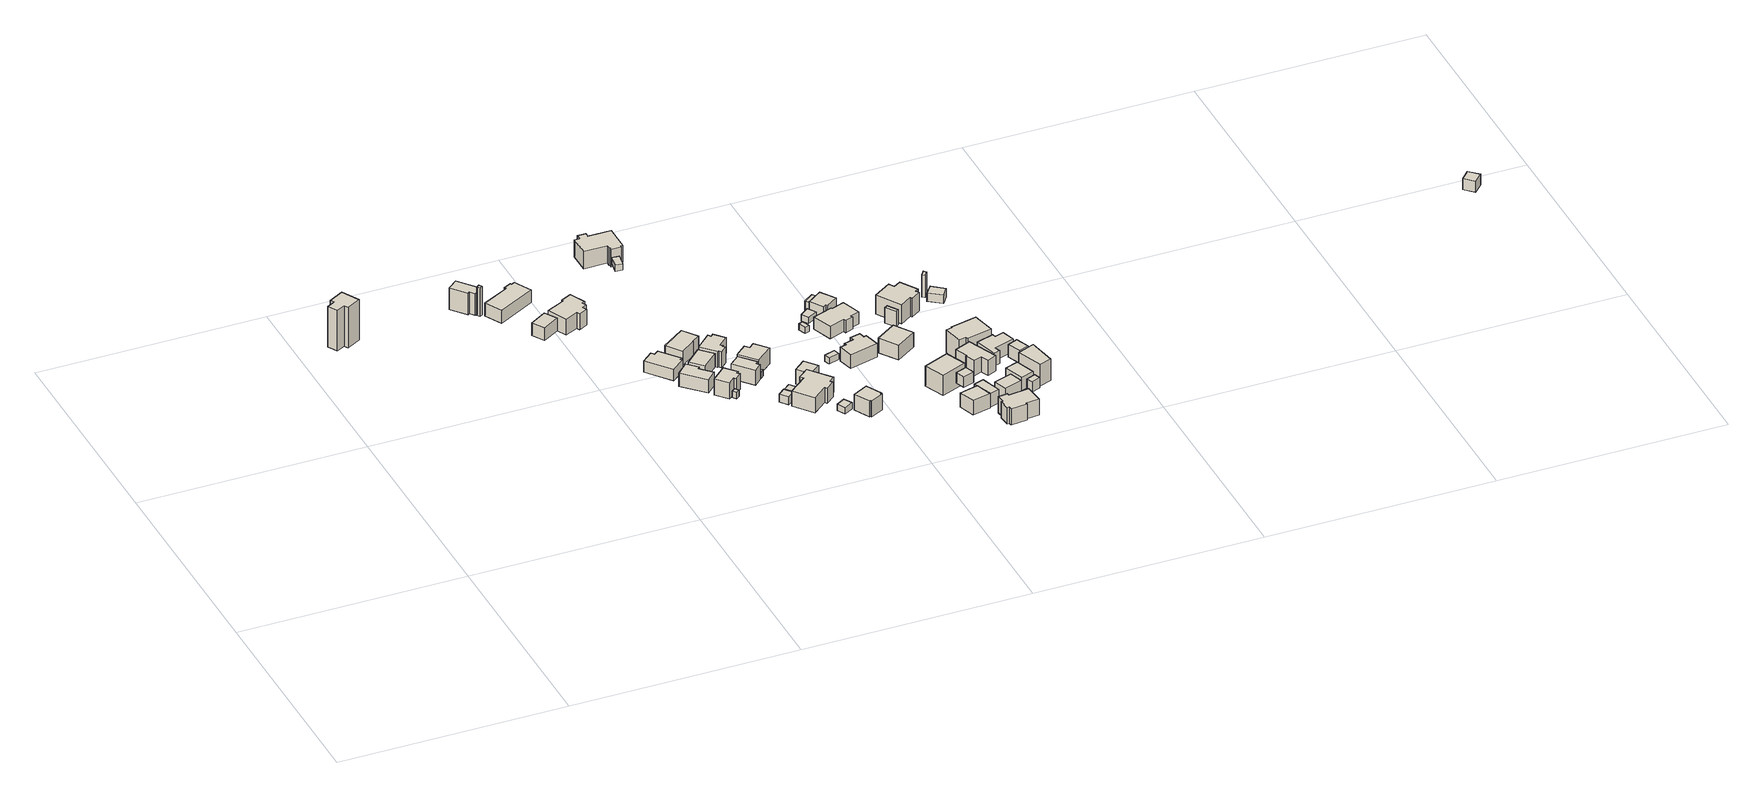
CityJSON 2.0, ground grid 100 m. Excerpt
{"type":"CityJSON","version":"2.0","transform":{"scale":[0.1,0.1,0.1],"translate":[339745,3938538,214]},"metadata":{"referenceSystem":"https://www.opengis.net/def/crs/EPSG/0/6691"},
"CityObjects":{
"building1":{"type":"Building","attributes":{"usage":"422","measuredHeight":19.2,"storeysAboveGround":1,"BuildingIDAttribute.prefecture":"14","BuildingIDAttribute.city":"14151","BuildingDetailAttribute.totalFloorArea":66.76,"BuildingDetailAttribute.buildingFootprintArea":66.76,"BuildingDetailAttribute.buildingStructureType":"610","BuildingDetailAttribute.buildingStructureOrgType":"2","BuildingDetailAttribute.orgUsage":"138","BuildingDetailAttribute.surveyYear":2015},"geometry":[{"type":"Solid","lod":"1","boundaries":[[[[0,1,2,3,4,5,6,7]],[[6,8,9,7]],[[5,10,8,6]],[[4,11,10,5]],[[3,12,11,4]],[[2,13,12,3]],[[1,14,13,2]],[[0,15,14,1]],[[7,9,15,0]],[[8,10,11,12,13,14,15,9]]]]}]},
"building2":{"type":"Building","attributes":{"usage":"422","measuredHeight":21.7,"storeysAboveGround":1,"BuildingIDAttribute.prefecture":"14","BuildingIDAttribute.city":"14151","BuildingDetailAttribute.totalFloorArea":48.64,"BuildingDetailAttribute.buildingFootprintArea":48.64,"BuildingDetailAttribute.buildingStructureType":"601","BuildingDetailAttribute.buildingStructureOrgType":"1","BuildingDetailAttribute.orgUsage":"137","BuildingDetailAttribute.surveyYear":2015,"BuildingLandSlideRiskAttribute.description":"1","BuildingLandSlideRiskAttribute.areaType":"1"},"geometry":[{"type":"Solid","lod":"1","boundaries":[[[[16,17,18,19,20,21]],[[20,22,23,21]],[[19,24,22,20]],[[18,25,24,19]],[[17,26,25,18]],[[16,27,26,17]],[[21,23,27,16]],[[22,24,25,26,27,23]]]]}]},
"building3":{"type":"Building","attributes":{"measuredHeight":19.5,"BuildingIDAttribute.prefecture":"14","BuildingIDAttribute.city":"14151","BuildingDetailAttribute.surveyYear":2015,"BuildingLandSlideRiskAttribute.description":"1","BuildingLandSlideRiskAttribute.areaType":"1"},"geometry":[{"type":"Solid","lod":"1","boundaries":[[[[28,29,30,31]],[[30,32,33,31]],[[29,34,32,30]],[[28,35,34,29]],[[31,33,35,28]],[[32,34,35,33]]]]}]},
"building4":{"type":"Building","attributes":{"usage":"411","measuredHeight":13.6,"storeysAboveGround":1,"BuildingIDAttribute.prefecture":"14","BuildingIDAttribute.city":"14151","BuildingDetailAttribute.totalFloorArea":42.79,"BuildingDetailAttribute.buildingFootprintArea":42.79,"BuildingDetailAttribute.buildingStructureType":"601","BuildingDetailAttribute.buildingStructureOrgType":"1","BuildingDetailAttribute.orgUsage":"10","BuildingDetailAttribute.surveyYear":2015,"BuildingLandSlideRiskAttribute.description":"1","BuildingLandSlideRiskAttribute.areaType":"1"},"geometry":[{"type":"Solid","lod":"1","boundaries":[[[[36,37,38,39]],[[38,40,41,39]],[[37,42,40,38]],[[36,43,42,37]],[[39,41,43,36]],[[40,42,43,41]]]]}]},
"building5":{"type":"Building","attributes":{"usage":"422","measuredHeight":13.3,"storeysAboveGround":1,"BuildingIDAttribute.prefecture":"14","BuildingIDAttribute.city":"14151","BuildingDetailAttribute.totalFloorArea":129.96,"BuildingDetailAttribute.buildingFootprintArea":129.96,"BuildingDetailAttribute.buildingStructureType":"601","BuildingDetailAttribute.buildingStructureOrgType":"1","BuildingDetailAttribute.orgUsage":"137","BuildingDetailAttribute.surveyYear":2015,"BuildingLandSlideRiskAttribute.description":"1","BuildingLandSlideRiskAttribute.areaType":"1"},"geometry":[{"type":"Solid","lod":"1","boundaries":[[[[44,45,46,47,48,49,50,51]],[[50,52,53,51]],[[49,54,52,50]],[[48,55,54,49]],[[47,56,55,48]],[[46,57,56,47]],[[45,58,57,46]],[[44,59,58,45]],[[51,53,59,44]],[[52,54,55,56,57,58,59,53]]]]}]},
"building6":{"type":"Building","attributes":{"usage":"411","measuredHeight":10.5,"storeysAboveGround":2,"BuildingIDAttribute.prefecture":"14","BuildingIDAttribute.city":"14151","BuildingDetailAttribute.totalFloorArea":200.9,"BuildingDetailAttribute.buildingFootprintArea":100.45,"BuildingDetailAttribute.buildingStructureType":"601","BuildingDetailAttribute.buildingStructureOrgType":"1","BuildingDetailAttribute.orgUsage":"10","BuildingDetailAttribute.surveyYear":2015,"BuildingLandSlideRiskAttribute.description":"1","BuildingLandSlideRiskAttribute.areaType":"1"},"geometry":[{"type":"Solid","lod":"1","boundaries":[[[[60,61,62,63,64,65,66,67,68,69,70,71]],[[70,72,73,71]],[[69,74,72,70]],[[68,75,74,69]],[[67,76,75,68]],[[66,77,76,67]],[[65,78,77,66]],[[64,79,78,65]],[[63,80,79,64]],[[62,81,80,63]],[[61,82,81,62]],[[60,83,82,61]],[[71,73,83,60]],[[72,74,75,76,77,78,79,80,81,82,83,73]]]]}]},
"building7":{"type":"Building","attributes":{"usage":"411","measuredHeight":6.8,"storeysAboveGround":2,"BuildingIDAttribute.prefecture":"14","BuildingIDAttribute.city":"14151","BuildingDetailAttribute.totalFloorArea":135.2,"BuildingDetailAttribute.buildingFootprintArea":67.6,"BuildingDetailAttribute.buildingStructureType":"601","BuildingDetailAttribute.buildingStructureOrgType":"1","BuildingDetailAttribute.orgUsage":"10","BuildingDetailAttribute.surveyYear":2015,"BuildingLandSlideRiskAttribute.description":"1","BuildingLandSlideRiskAttribute.areaType":"1"},"geometry":[{"type":"Solid","lod":"1","boundaries":[[[[84,85,86,87,88,89,90,91]],[[90,92,93,91]],[[89,94,92,90]],[[88,95,94,89]],[[87,96,95,88]],[[86,97,96,87]],[[85,98,97,86]],[[84,99,98,85]],[[91,93,99,84]],[[92,94,95,96,97,98,99,93]]]]}]},
"building8":{"type":"Building","attributes":{"usage":"411","measuredHeight":7.7,"storeysAboveGround":2,"BuildingIDAttribute.prefecture":"14","BuildingIDAttribute.city":"14151","BuildingDetailAttribute.totalFloorArea":114.25,"BuildingDetailAttribute.buildingFootprintArea":57.12,"BuildingDetailAttribute.buildingStructureType":"601","BuildingDetailAttribute.buildingStructureOrgType":"1","BuildingDetailAttribute.orgUsage":"10","BuildingDetailAttribute.surveyYear":2015,"BuildingLandSlideRiskAttribute.description":"1","BuildingLandSlideRiskAttribute.areaType":"1"},"geometry":[{"type":"Solid","lod":"1","boundaries":[[[[100,101,102,103,104,105]],[[104,106,107,105]],[[103,108,106,104]],[[102,109,108,103]],[[101,110,109,102]],[[100,111,110,101]],[[105,107,111,100]],[[106,108,109,110,111,107]]]]}]},
"building9":{"type":"Building","attributes":{"measuredHeight":5.5,"BuildingIDAttribute.prefecture":"14","BuildingIDAttribute.city":"14151","BuildingDetailAttribute.surveyYear":2015,"BuildingLandSlideRiskAttribute.description":"1","BuildingLandSlideRiskAttribute.areaType":"1"},"geometry":[{"type":"Solid","lod":"1","boundaries":[[[[112,113,114,115]],[[114,116,117,115]],[[113,118,116,114]],[[112,119,118,113]],[[115,117,119,112]],[[116,118,119,117]]]]}]},
"building10":{"type":"Building","attributes":{"usage":"411","measuredHeight":11.1,"storeysAboveGround":2,"BuildingIDAttribute.prefecture":"14","BuildingIDAttribute.city":"14151","BuildingDetailAttribute.totalFloorArea":90.85,"BuildingDetailAttribute.buildingFootprintArea":45.43,"BuildingDetailAttribute.buildingStructureType":"601","BuildingDetailAttribute.buildingStructureOrgType":"1","BuildingDetailAttribute.orgUsage":"10","BuildingDetailAttribute.surveyYear":2015,"BuildingLandSlideRiskAttribute.description":"1","BuildingLandSlideRiskAttribute.areaType":"1"},"geometry":[{"type":"Solid","lod":"1","boundaries":[[[[120,121,122,123,124,125,126,127]],[[126,128,129,127]],[[125,130,128,126]],[[124,131,130,125]],[[123,132,131,124]],[[122,133,132,123]],[[121,134,133,122]],[[120,135,134,121]],[[127,129,135,120]],[[128,130,131,132,133,134,135,129]]]]}]},
"building11":{"type":"Building","attributes":{"usage":"411","measuredHeight":7.3,"storeysAboveGround":1,"BuildingIDAttribute.prefecture":"14","BuildingIDAttribute.city":"14151","BuildingDetailAttribute.totalFloorArea":57.73,"BuildingDetailAttribute.buildingFootprintArea":57.73,"BuildingDetailAttribute.buildingStructureType":"610","BuildingDetailAttribute.buildingStructureOrgType":"2","BuildingDetailAttribute.orgUsage":"10","BuildingDetailAttribute.surveyYear":2015,"BuildingLandSlideRiskAttribute.description":"1","BuildingLandSlideRiskAttribute.areaType":"1"},"geometry":[{"type":"Solid","lod":"1","boundaries":[[[[136,137,138,139]],[[138,140,141,139]],[[137,142,140,138]],[[136,143,142,137]],[[139,141,143,136]],[[140,142,143,141]]]]}]},
"building12":{"type":"Building","attributes":{"usage":"411","measuredHeight":7.9,"storeysAboveGround":2,"BuildingIDAttribute.prefecture":"14","BuildingIDAttribute.city":"14151","BuildingDetailAttribute.totalFloorArea":142.33,"BuildingDetailAttribute.buildingFootprintArea":71.17,"BuildingDetailAttribute.buildingStructureType":"601","BuildingDetailAttribute.buildingStructureOrgType":"1","BuildingDetailAttribute.orgUsage":"10","BuildingDetailAttribute.surveyYear":2015,"BuildingLandSlideRiskAttribute.description":"1","BuildingLandSlideRiskAttribute.areaType":"1"},"geometry":[{"type":"Solid","lod":"1","boundaries":[[[[144,145,146,147,148,149]],[[148,150,151,149]],[[147,152,150,148]],[[146,153,152,147]],[[145,154,153,146]],[[144,155,154,145]],[[149,151,155,144]],[[150,152,153,154,155,151]]]]}]},
"building13":{"type":"Building","attributes":{"usage":"411","measuredHeight":8,"storeysAboveGround":2,"BuildingIDAttribute.prefecture":"14","BuildingIDAttribute.city":"14151","BuildingDetailAttribute.totalFloorArea":85.24,"BuildingDetailAttribute.buildingFootprintArea":42.62,"BuildingDetailAttribute.buildingStructureType":"601","BuildingDetailAttribute.buildingStructureOrgType":"1","BuildingDetailAttribute.orgUsage":"10","BuildingDetailAttribute.surveyYear":2015,"BuildingLandSlideRiskAttribute.description":"1","BuildingLandSlideRiskAttribute.areaType":"1"},"geometry":[{"type":"Solid","lod":"1","boundaries":[[[[156,157,158,159,160,161]],[[160,162,163,161]],[[159,164,162,160]],[[158,165,164,159]],[[157,166,165,158]],[[156,167,166,157]],[[161,163,167,156]],[[162,164,165,166,167,163]]]]}]},
"building14":{"type":"Building","attributes":{"usage":"411","measuredHeight":8.7,"storeysAboveGround":2,"BuildingIDAttribute.prefecture":"14","BuildingIDAttribute.city":"14151","BuildingDetailAttribute.totalFloorArea":119.28,"BuildingDetailAttribute.buildingFootprintArea":59.64,"BuildingDetailAttribute.buildingStructureType":"601","BuildingDetailAttribute.buildingStructureOrgType":"1","BuildingDetailAttribute.orgUsage":"10","BuildingDetailAttribute.surveyYear":2015,"BuildingLandSlideRiskAttribute.description":"1","BuildingLandSlideRiskAttribute.areaType":"1"},"geometry":[{"type":"Solid","lod":"1","boundaries":[[[[168,169,170,171,172,173,174,175,176,177,178,179]],[[178,180,181,179]],[[177,182,180,178]],[[176,183,182,177]],[[175,184,183,176]],[[174,185,184,175]],[[173,186,185,174]],[[172,187,186,173]],[[171,188,187,172]],[[170,189,188,171]],[[169,190,189,170]],[[168,191,190,169]],[[179,181,191,168]],[[180,182,183,184,185,186,187,188,189,190,191,181]]]]}]},
"building15":{"type":"Building","attributes":{"measuredHeight":4.7,"BuildingIDAttribute.prefecture":"14","BuildingIDAttribute.city":"14151","BuildingDetailAttribute.surveyYear":2015,"BuildingLandSlideRiskAttribute.description":"1","BuildingLandSlideRiskAttribute.areaType":"1"},"geometry":[{"type":"Solid","lod":"1","boundaries":[[[[192,193,194,195]],[[194,196,197,195]],[[193,198,196,194]],[[192,199,198,193]],[[195,197,199,192]],[[196,198,199,197]]]]}]},
"building16":{"type":"Building","attributes":{"BuildingIDAttribute.prefecture":"14","BuildingIDAttribute.city":"14151","BuildingDetailAttribute.surveyYear":2015,"BuildingLandSlideRiskAttribute.description":"1","BuildingLandSlideRiskAttribute.areaType":"1"},"geometry":[{"type":"Solid","lod":"1","boundaries":[[[[200,201,202,203]],[[202,204,205,203]],[[201,206,204,202]],[[200,207,206,201]],[[203,205,207,200]],[[204,206,207,205]]]]}]},
"building17":{"type":"Building","attributes":{"BuildingIDAttribute.prefecture":"14","BuildingIDAttribute.city":"14151","BuildingDetailAttribute.surveyYear":2015,"BuildingLandSlideRiskAttribute.description":"1","BuildingLandSlideRiskAttribute.areaType":"1"},"geometry":[{"type":"Solid","lod":"1","boundaries":[[[[208,209,210,211]],[[210,212,213,211]],[[209,214,212,210]],[[208,215,214,209]],[[211,213,215,208]],[[212,214,215,213]]]]}]},
"building18":{"type":"Building","attributes":{"usage":"411","measuredHeight":8.5,"storeysAboveGround":2,"BuildingIDAttribute.prefecture":"14","BuildingIDAttribute.city":"14151","BuildingDetailAttribute.totalFloorArea":118.71,"BuildingDetailAttribute.buildingFootprintArea":59.36,"BuildingDetailAttribute.buildingStructureType":"601","BuildingDetailAttribute.buildingStructureOrgType":"1","BuildingDetailAttribute.orgUsage":"10","BuildingDetailAttribute.surveyYear":2015,"BuildingLandSlideRiskAttribute.description":"1","BuildingLandSlideRiskAttribute.areaType":"1"},"geometry":[{"type":"Solid","lod":"1","boundaries":[[[[216,217,218,219,220,221]],[[220,222,223,221]],[[219,224,222,220]],[[218,225,224,219]],[[217,226,225,218]],[[216,227,226,217]],[[221,223,227,216]],[[222,224,225,226,227,223]]]]}]},
"building19":{"type":"Building","attributes":{"usage":"411","measuredHeight":9.7,"storeysAboveGround":2,"BuildingIDAttribute.prefecture":"14","BuildingIDAttribute.city":"14151","BuildingDetailAttribute.totalFloorArea":261.06,"BuildingDetailAttribute.buildingFootprintArea":130.53,"BuildingDetailAttribute.buildingStructureType":"601","BuildingDetailAttribute.buildingStructureOrgType":"1","BuildingDetailAttribute.orgUsage":"10","BuildingDetailAttribute.surveyYear":2015,"BuildingLandSlideRiskAttribute.description":"1","BuildingLandSlideRiskAttribute.areaType":"1"},"geometry":[{"type":"Solid","lod":"1","boundaries":[[[[228,229,230,231,232,233,234,235,236,237]],[[236,238,239,237]],[[235,240,238,236]],[[234,241,240,235]],[[233,242,241,234]],[[232,243,242,233]],[[231,244,243,232]],[[230,245,244,231]],[[229,246,245,230]],[[228,247,246,229]],[[237,239,247,228]],[[238,240,241,242,243,244,245,246,247,239]]]]}]},
"building20":{"type":"Building","attributes":{"usage":"411","storeysAboveGround":1,"BuildingIDAttribute.prefecture":"14","BuildingIDAttribute.city":"14151","BuildingDetailAttribute.totalFloorArea":25.43,"BuildingDetailAttribute.buildingFootprintArea":25.43,"BuildingDetailAttribute.buildingStructureType":"601","BuildingDetailAttribute.buildingStructureOrgType":"1","BuildingDetailAttribute.orgUsage":"10","BuildingDetailAttribute.surveyYear":2015,"BuildingLandSlideRiskAttribute.description":"1","BuildingLandSlideRiskAttribute.areaType":"1"},"geometry":[{"type":"Solid","lod":"1","boundaries":[[[[248,249,250,251]],[[250,252,253,251]],[[249,254,252,250]],[[248,255,254,249]],[[251,253,255,248]],[[252,254,255,253]]]]}]},
"building21":{"type":"Building","attributes":{"usage":"411","measuredHeight":10.2,"storeysAboveGround":2,"BuildingIDAttribute.prefecture":"14","BuildingIDAttribute.city":"14151","BuildingDetailAttribute.totalFloorArea":242.27,"BuildingDetailAttribute.buildingFootprintArea":121.13,"BuildingDetailAttribute.buildingStructureType":"601","BuildingDetailAttribute.buildingStructureOrgType":"1","BuildingDetailAttribute.orgUsage":"10","BuildingDetailAttribute.surveyYear":2015,"BuildingLandSlideRiskAttribute.description":"1","BuildingLandSlideRiskAttribute.areaType":"1"},"geometry":[{"type":"Solid","lod":"1","boundaries":[[[[256,257,258,259,260,261,262,263,264,265,266,267,268,269]],[[268,270,271,269]],[[267,272,270,268]],[[266,273,272,267]],[[265,274,273,266]],[[264,275,274,265]],[[263,276,275,264]],[[262,277,276,263]],[[261,278,277,262]],[[260,279,278,261]],[[259,280,279,260]],[[258,281,280,259]],[[257,282,281,258]],[[256,283,282,257]],[[269,271,283,256]],[[270,272,273,274,275,276,277,278,279,280,281,282,283,271]]]]}]},
"building22":{"type":"Building","attributes":{"BuildingIDAttribute.prefecture":"14","BuildingIDAttribute.city":"14151","BuildingDetailAttribute.surveyYear":2015,"BuildingLandSlideRiskAttribute.description":"1","BuildingLandSlideRiskAttribute.areaType":"1"},"geometry":[{"type":"Solid","lod":"1","boundaries":[[[[284,285,286,287]],[[286,288,289,287]],[[285,290,288,286]],[[284,291,290,285]],[[287,289,291,284]],[[288,290,291,289]]]]}]},
"building23":{"type":"Building","attributes":{"usage":"411","measuredHeight":7.4,"storeysAboveGround":1,"BuildingIDAttribute.prefecture":"14","BuildingIDAttribute.city":"14151","BuildingDetailAttribute.totalFloorArea":33.74,"BuildingDetailAttribute.buildingFootprintArea":33.74,"BuildingDetailAttribute.buildingStructureType":"601","BuildingDetailAttribute.buildingStructureOrgType":"1","BuildingDetailAttribute.orgUsage":"10","BuildingDetailAttribute.surveyYear":2015,"BuildingLandSlideRiskAttribute.description":"1","BuildingLandSlideRiskAttribute.areaType":"1"},"geometry":[{"type":"Solid","lod":"1","boundaries":[[[[292,293,294,295,296,297]],[[296,298,299,297]],[[295,300,298,296]],[[294,301,300,295]],[[293,302,301,294]],[[292,303,302,293]],[[297,299,303,292]],[[298,300,301,302,303,299]]]]}]},
"building24":{"type":"Building","attributes":{"usage":"411","measuredHeight":8.4,"storeysAboveGround":1,"BuildingIDAttribute.prefecture":"14","BuildingIDAttribute.city":"14151","BuildingDetailAttribute.totalFloorArea":50.69,"BuildingDetailAttribute.buildingFootprintArea":50.69,"BuildingDetailAttribute.buildingStructureType":"601","BuildingDetailAttribute.buildingStructureOrgType":"1","BuildingDetailAttribute.orgUsage":"10","BuildingDetailAttribute.surveyYear":2015,"BuildingLandSlideRiskAttribute.description":"1","BuildingLandSlideRiskAttribute.areaType":"1"},"geometry":[{"type":"Solid","lod":"1","boundaries":[[[[304,305,306,307,308,309,310,311]],[[310,312,313,311]],[[309,314,312,310]],[[308,315,314,309]],[[307,316,315,308]],[[306,317,316,307]],[[305,318,317,306]],[[304,319,318,305]],[[311,313,319,304]],[[312,314,315,316,317,318,319,313]]]]}]},
"building25":{"type":"Building","attributes":{"BuildingIDAttribute.prefecture":"14","BuildingIDAttribute.city":"14151","BuildingDetailAttribute.surveyYear":2015,"BuildingLandSlideRiskAttribute.description":"1","BuildingLandSlideRiskAttribute.areaType":"1"},"geometry":[{"type":"Solid","lod":"1","boundaries":[[[[320,321,322,323]],[[322,324,325,323]],[[321,326,324,322]],[[320,327,326,321]],[[323,325,327,320]],[[324,326,327,325]]]]}]},
"building26":{"type":"Building","attributes":{"BuildingIDAttribute.prefecture":"14","BuildingIDAttribute.city":"14151","BuildingDetailAttribute.surveyYear":2015,"BuildingLandSlideRiskAttribute.description":"1","BuildingLandSlideRiskAttribute.areaType":"1"},"geometry":[{"type":"Solid","lod":"1","boundaries":[[[[328,329,330,331]],[[330,332,333,331]],[[329,334,332,330]],[[328,335,334,329]],[[331,333,335,328]],[[332,334,335,333]]]]}]},
"building27":{"type":"Building","attributes":{"usage":"411","measuredHeight":9.2,"storeysAboveGround":2,"BuildingIDAttribute.prefecture":"14","BuildingIDAttribute.city":"14151","BuildingDetailAttribute.totalFloorArea":155.16,"BuildingDetailAttribute.buildingFootprintArea":77.58,"BuildingDetailAttribute.buildingStructureType":"601","BuildingDetailAttribute.buildingStructureOrgType":"1","BuildingDetailAttribute.orgUsage":"10","BuildingDetailAttribute.surveyYear":2015,"BuildingLandSlideRiskAttribute.description":"1","BuildingLandSlideRiskAttribute.areaType":"1"},"geometry":[{"type":"Solid","lod":"1","boundaries":[[[[336,337,338,339,340,341,342,343,344,345]],[[344,346,347,345]],[[343,348,346,344]],[[342,349,348,343]],[[341,350,349,342]],[[340,351,350,341]],[[339,352,351,340]],[[338,353,352,339]],[[337,354,353,338]],[[336,355,354,337]],[[345,347,355,336]],[[346,348,349,350,351,352,353,354,355,347]]]]}]},
"building28":{"type":"Building","attributes":{"usage":"451","storeysAboveGround":1,"BuildingIDAttribute.prefecture":"14","BuildingIDAttribute.city":"14151","BuildingDetailAttribute.totalFloorArea":15.59,"BuildingDetailAttribute.buildingFootprintArea":15.59,"BuildingDetailAttribute.buildingStructureType":"601","BuildingDetailAttribute.buildingStructureOrgType":"1","BuildingDetailAttribute.orgUsage":"200","BuildingDetailAttribute.surveyYear":2015,"BuildingLandSlideRiskAttribute.description":"1","BuildingLandSlideRiskAttribute.areaType":"1"},"geometry":[{"type":"Solid","lod":"1","boundaries":[[[[356,357,358,359]],[[358,360,361,359]],[[357,362,360,358]],[[356,363,362,357]],[[359,361,363,356]],[[360,362,363,361]]]]}]},
"building29":{"type":"Building","attributes":{"usage":"411","measuredHeight":8.1,"storeysAboveGround":2,"BuildingIDAttribute.prefecture":"14","BuildingIDAttribute.city":"14151","BuildingDetailAttribute.totalFloorArea":206.04,"BuildingDetailAttribute.buildingFootprintArea":103.02,"BuildingDetailAttribute.buildingStructureType":"601","BuildingDetailAttribute.buildingStructureOrgType":"1","BuildingDetailAttribute.orgUsage":"10","BuildingDetailAttribute.surveyYear":2015,"BuildingLandSlideRiskAttribute.description":"1","BuildingLandSlideRiskAttribute.areaType":"1"},"geometry":[{"type":"Solid","lod":"1","boundaries":[[[[364,365,366,367,368,369,370,371,372,373]],[[372,374,375,373]],[[371,376,374,372]],[[370,377,376,371]],[[369,378,377,370]],[[368,379,378,369]],[[367,380,379,368]],[[366,381,380,367]],[[365,382,381,366]],[[364,383,382,365]],[[373,375,383,364]],[[374,376,377,378,379,380,381,382,383,375]]]]}]},
"building30":{"type":"Building","attributes":{"usage":"451","measuredHeight":7.4,"storeysAboveGround":1,"BuildingIDAttribute.prefecture":"14","BuildingIDAttribute.city":"14151","BuildingDetailAttribute.totalFloorArea":11.88,"BuildingDetailAttribute.buildingFootprintArea":11.88,"BuildingDetailAttribute.buildingStructureType":"601","BuildingDetailAttribute.buildingStructureOrgType":"1","BuildingDetailAttribute.orgUsage":"200","BuildingDetailAttribute.surveyYear":2015,"BuildingLandSlideRiskAttribute.description":"1","BuildingLandSlideRiskAttribute.areaType":"1"},"geometry":[{"type":"Solid","lod":"1","boundaries":[[[[384,385,386,387]],[[386,388,389,387]],[[385,390,388,386]],[[384,391,390,385]],[[387,389,391,384]],[[388,390,391,389]]]]}]},
"building31":{"type":"Building","attributes":{"usage":"431","measuredHeight":7.9,"storeysAboveGround":1,"BuildingIDAttribute.prefecture":"14","BuildingIDAttribute.city":"14151","BuildingDetailAttribute.totalFloorArea":50.33,"BuildingDetailAttribute.buildingFootprintArea":50.33,"BuildingDetailAttribute.buildingStructureType":"601","BuildingDetailAttribute.buildingStructureOrgType":"1","BuildingDetailAttribute.orgUsage":"143","BuildingDetailAttribute.surveyYear":2015},"geometry":[{"type":"Solid","lod":"1","boundaries":[[[[392,393,394,395]],[[394,396,397,395]],[[393,398,396,394]],[[392,399,398,393]],[[395,397,399,392]],[[396,398,399,397]]]]}]},
"building32":{"type":"Building","attributes":{"usage":"451","measuredHeight":7.5,"storeysAboveGround":1,"BuildingIDAttribute.prefecture":"14","BuildingIDAttribute.city":"14151","BuildingDetailAttribute.totalFloorArea":48.53,"BuildingDetailAttribute.buildingFootprintArea":48.53,"BuildingDetailAttribute.buildingStructureType":"601","BuildingDetailAttribute.buildingStructureOrgType":"1","BuildingDetailAttribute.orgUsage":"200","BuildingDetailAttribute.surveyYear":2015,"BuildingLandSlideRiskAttribute.description":"1","BuildingLandSlideRiskAttribute.areaType":"1"},"geometry":[{"type":"Solid","lod":"1","boundaries":[[[[400,401,402,403,404,405,406]],[[405,407,408,406]],[[404,409,407,405]],[[403,410,409,404]],[[402,411,410,403]],[[401,412,411,402]],[[400,413,412,401]],[[406,408,413,400]],[[407,409,410,411,412,413,408]]]]}]},
"building33":{"type":"Building","attributes":{"usage":"411","measuredHeight":10.2,"storeysAboveGround":2,"BuildingIDAttribute.prefecture":"14","BuildingIDAttribute.city":"14151","BuildingDetailAttribute.totalFloorArea":166.2,"BuildingDetailAttribute.buildingFootprintArea":83.1,"BuildingDetailAttribute.buildingStructureType":"610","BuildingDetailAttribute.buildingStructureOrgType":"2","BuildingDetailAttribute.orgUsage":"10","BuildingDetailAttribute.surveyYear":2015,"BuildingLandSlideRiskAttribute.description":"1","BuildingLandSlideRiskAttribute.areaType":"1"},"geometry":[{"type":"Solid","lod":"1","boundaries":[[[[414,415,416,417]],[[416,418,419,417]],[[415,420,418,416]],[[414,421,420,415]],[[417,419,421,414]],[[418,420,421,419]]]]}]},
"building34":{"type":"Building","attributes":{"usage":"431","measuredHeight":7.8,"storeysAboveGround":1,"BuildingIDAttribute.prefecture":"14","BuildingIDAttribute.city":"14151","BuildingDetailAttribute.totalFloorArea":82.91,"BuildingDetailAttribute.buildingFootprintArea":82.91,"BuildingDetailAttribute.buildingStructureType":"601","BuildingDetailAttribute.buildingStructureOrgType":"1","BuildingDetailAttribute.orgUsage":"143","BuildingDetailAttribute.surveyYear":2015,"BuildingLandSlideRiskAttribute.description":"1","BuildingLandSlideRiskAttribute.areaType":"1"},"geometry":[{"type":"Solid","lod":"1","boundaries":[[[[422,423,424,425]],[[424,426,427,425]],[[423,428,426,424]],[[422,429,428,423]],[[425,427,429,422]],[[426,428,429,427]]]]}]},
"building35":{"type":"Building","attributes":{"usage":"431","measuredHeight":7,"storeysAboveGround":1,"BuildingIDAttribute.prefecture":"14","BuildingIDAttribute.city":"14151","BuildingDetailAttribute.totalFloorArea":28.34,"BuildingDetailAttribute.buildingFootprintArea":28.34,"BuildingDetailAttribute.buildingStructureType":"601","BuildingDetailAttribute.buildingStructureOrgType":"1","BuildingDetailAttribute.orgUsage":"143","BuildingDetailAttribute.surveyYear":2015,"BuildingLandSlideRiskAttribute.description":"1","BuildingLandSlideRiskAttribute.areaType":"1"},"geometry":[{"type":"Solid","lod":"1","boundaries":[[[[430,431,432,433,434,435]],[[434,436,437,435]],[[433,438,436,434]],[[432,439,438,433]],[[431,440,439,432]],[[430,441,440,431]],[[435,437,441,430]],[[436,438,439,440,441,437]]]]}]},
"building36":{"type":"Building","attributes":{"usage":"411","measuredHeight":6.4,"storeysAboveGround":2,"BuildingIDAttribute.prefecture":"14","BuildingIDAttribute.city":"14151","BuildingDetailAttribute.totalFloorArea":31.95,"BuildingDetailAttribute.buildingFootprintArea":15.97,"BuildingDetailAttribute.buildingStructureType":"610","BuildingDetailAttribute.buildingStructureOrgType":"2","BuildingDetailAttribute.orgUsage":"10","BuildingDetailAttribute.surveyYear":2015,"BuildingLandSlideRiskAttribute.description":"1","BuildingLandSlideRiskAttribute.areaType":"1"},"geometry":[{"type":"Solid","lod":"1","boundaries":[[[[442,443,444,445]],[[444,446,447,445]],[[443,448,446,444]],[[442,449,448,443]],[[445,447,449,442]],[[446,448,449,447]]]]}]},
"building37":{"type":"Building","attributes":{"usage":"411","measuredHeight":9,"storeysAboveGround":1,"BuildingIDAttribute.prefecture":"14","BuildingIDAttribute.city":"14151","BuildingDetailAttribute.totalFloorArea":100.44,"BuildingDetailAttribute.buildingFootprintArea":100.44,"BuildingDetailAttribute.buildingStructureType":"601","BuildingDetailAttribute.buildingStructureOrgType":"1","BuildingDetailAttribute.orgUsage":"10","BuildingDetailAttribute.surveyYear":2015,"BuildingLandSlideRiskAttribute.description":"1","BuildingLandSlideRiskAttribute.areaType":"1"},"geometry":[{"type":"Solid","lod":"1","boundaries":[[[[450,451,452,453,454,455,456,457,458,459,460,461]],[[460,462,463,461]],[[459,464,462,460]],[[458,465,464,459]],[[457,466,465,458]],[[456,467,466,457]],[[455,468,467,456]],[[454,469,468,455]],[[453,470,469,454]],[[452,471,470,453]],[[451,472,471,452]],[[450,473,472,451]],[[461,463,473,450]],[[462,464,465,466,467,468,469,470,471,472,473,463]]]]}]},
"building38":{"type":"Building","attributes":{"usage":"411","measuredHeight":7.1,"storeysAboveGround":1,"BuildingIDAttribute.prefecture":"14","BuildingIDAttribute.city":"14151","BuildingDetailAttribute.totalFloorArea":45.14,"BuildingDetailAttribute.buildingFootprintArea":45.14,"BuildingDetailAttribute.buildingStructureType":"601","BuildingDetailAttribute.buildingStructureOrgType":"1","BuildingDetailAttribute.orgUsage":"10","BuildingDetailAttribute.surveyYear":2015,"BuildingLandSlideRiskAttribute.description":"1","BuildingLandSlideRiskAttribute.areaType":"1"},"geometry":[{"type":"Solid","lod":"1","boundaries":[[[[474,475,476,477]],[[476,478,479,477]],[[475,480,478,476]],[[474,481,480,475]],[[477,479,481,474]],[[478,480,481,479]]]]}]},
"building39":{"type":"Building","attributes":{"measuredHeight":8.4,"BuildingIDAttribute.prefecture":"14","BuildingIDAttribute.city":"14151","BuildingDetailAttribute.surveyYear":2015,"BuildingLandSlideRiskAttribute.description":"1","BuildingLandSlideRiskAttribute.areaType":"1"},"geometry":[{"type":"Solid","lod":"1","boundaries":[[[[482,483,484,485]],[[484,486,487,485]],[[483,488,486,484]],[[482,489,488,483]],[[485,487,489,482]],[[486,488,489,487]]]]}]},
"building40":{"type":"Building","attributes":{"usage":"411","measuredHeight":8.2,"storeysAboveGround":1,"BuildingIDAttribute.prefecture":"14","BuildingIDAttribute.city":"14151","BuildingDetailAttribute.totalFloorArea":86.97,"BuildingDetailAttribute.buildingFootprintArea":86.97,"BuildingDetailAttribute.buildingStructureType":"601","BuildingDetailAttribute.buildingStructureOrgType":"1","BuildingDetailAttribute.orgUsage":"10","BuildingDetailAttribute.surveyYear":2015,"BuildingLandSlideRiskAttribute.description":"1","BuildingLandSlideRiskAttribute.areaType":"1"},"geometry":[{"type":"Solid","lod":"1","boundaries":[[[[490,491,492,493,494,495,496,497]],[[496,498,499,497]],[[495,500,498,496]],[[494,501,500,495]],[[493,502,501,494]],[[492,503,502,493]],[[491,504,503,492]],[[490,505,504,491]],[[497,499,505,490]],[[498,500,501,502,503,504,505,499]]]]}]},
"building41":{"type":"Building","attributes":{"usage":"411","measuredHeight":15.3,"storeysAboveGround":1,"BuildingIDAttribute.prefecture":"14","BuildingIDAttribute.city":"14151","BuildingDetailAttribute.totalFloorArea":123.14,"BuildingDetailAttribute.buildingFootprintArea":123.14,"BuildingDetailAttribute.buildingStructureType":"601","BuildingDetailAttribute.buildingStructureOrgType":"1","BuildingDetailAttribute.orgUsage":"10","BuildingDetailAttribute.surveyYear":2015,"BuildingLandSlideRiskAttribute.description":"1","BuildingLandSlideRiskAttribute.areaType":"1"},"geometry":[{"type":"Solid","lod":"1","boundaries":[[[[506,507,508,509,510,511,512,513,514,515]],[[514,516,517,515]],[[513,518,516,514]],[[512,519,518,513]],[[511,520,519,512]],[[510,521,520,511]],[[509,522,521,510]],[[508,523,522,509]],[[507,524,523,508]],[[506,525,524,507]],[[515,517,525,506]],[[516,518,519,520,521,522,523,524,525,517]]]]}]},
"building42":{"type":"Building","attributes":{"usage":"411","measuredHeight":6.9,"storeysAboveGround":2,"BuildingIDAttribute.prefecture":"14","BuildingIDAttribute.city":"14151","BuildingDetailAttribute.totalFloorArea":79.79,"BuildingDetailAttribute.buildingFootprintArea":39.89,"BuildingDetailAttribute.buildingStructureType":"601","BuildingDetailAttribute.buildingStructureOrgType":"1","BuildingDetailAttribute.orgUsage":"10","BuildingDetailAttribute.surveyYear":2015,"BuildingLandSlideRiskAttribute.description":"1","BuildingLandSlideRiskAttribute.areaType":"1"},"geometry":[{"type":"Solid","lod":"1","boundaries":[[[[526,527,528,529]],[[528,530,531,529]],[[527,532,530,528]],[[526,533,532,527]],[[529,531,533,526]],[[530,532,533,531]]]]}]},
"building43":{"type":"Building","attributes":{"measuredHeight":5.5,"BuildingIDAttribute.prefecture":"14","BuildingIDAttribute.city":"14151","BuildingDetailAttribute.surveyYear":2015,"BuildingLandSlideRiskAttribute.description":"1","BuildingLandSlideRiskAttribute.areaType":"1"},"geometry":[{"type":"Solid","lod":"1","boundaries":[[[[534,535,536,537]],[[536,538,539,537]],[[535,540,538,536]],[[534,541,540,535]],[[537,539,541,534]],[[538,540,541,539]]]]}]},
"building44":{"type":"Building","attributes":{"usage":"411","measuredHeight":12.3,"storeysAboveGround":2,"BuildingIDAttribute.prefecture":"14","BuildingIDAttribute.city":"14151","BuildingDetailAttribute.totalFloorArea":168.27,"BuildingDetailAttribute.buildingFootprintArea":84.14,"BuildingDetailAttribute.buildingStructureType":"610","BuildingDetailAttribute.buildingStructureOrgType":"2","BuildingDetailAttribute.orgUsage":"10","BuildingDetailAttribute.surveyYear":2015,"BuildingLandSlideRiskAttribute.description":"1","BuildingLandSlideRiskAttribute.areaType":"1"},"geometry":[{"type":"Solid","lod":"1","boundaries":[[[[542,543,544,545,546,547,548,549]],[[548,550,551,549]],[[547,552,550,548]],[[546,553,552,547]],[[545,554,553,546]],[[544,555,554,545]],[[543,556,555,544]],[[542,557,556,543]],[[549,551,557,542]],[[550,552,553,554,555,556,557,551]]]]}]},
"building45":{"type":"Building","attributes":{"usage":"411","measuredHeight":8.4,"storeysAboveGround":2,"BuildingIDAttribute.prefecture":"14","BuildingIDAttribute.city":"14151","BuildingDetailAttribute.totalFloorArea":133.35,"BuildingDetailAttribute.buildingFootprintArea":66.67,"BuildingDetailAttribute.buildingStructureType":"601","BuildingDetailAttribute.buildingStructureOrgType":"1","BuildingDetailAttribute.orgUsage":"10","BuildingDetailAttribute.surveyYear":2015,"BuildingLandSlideRiskAttribute.description":"1","BuildingLandSlideRiskAttribute.areaType":"1"},"geometry":[{"type":"Solid","lod":"1","boundaries":[[[[558,559,560,561,562,563,564,565]],[[564,566,567,565]],[[563,568,566,564]],[[562,569,568,563]],[[561,570,569,562]],[[560,571,570,561]],[[559,572,571,560]],[[558,573,572,559]],[[565,567,573,558]],[[566,568,569,570,571,572,573,567]]]]}]},
"building46":{"type":"Building","attributes":{"usage":"411","measuredHeight":16.9,"storeysAboveGround":3,"BuildingIDAttribute.prefecture":"14","BuildingIDAttribute.city":"14151","BuildingDetailAttribute.totalFloorArea":171.16,"BuildingDetailAttribute.buildingFootprintArea":57.05,"BuildingDetailAttribute.buildingStructureType":"601","BuildingDetailAttribute.buildingStructureOrgType":"1","BuildingDetailAttribute.orgUsage":"10","BuildingDetailAttribute.surveyYear":2015,"BuildingLandSlideRiskAttribute.description":"1","BuildingLandSlideRiskAttribute.areaType":"1"},"geometry":[{"type":"Solid","lod":"1","boundaries":[[[[574,575,576,577]],[[576,578,579,577]],[[575,580,578,576]],[[574,581,580,575]],[[577,579,581,574]],[[578,580,581,579]]]]}]},
"building47":{"type":"Building","attributes":{"usage":"411","measuredHeight":14.7,"storeysAboveGround":2,"BuildingIDAttribute.prefecture":"14","BuildingIDAttribute.city":"14151","BuildingDetailAttribute.totalFloorArea":42.86,"BuildingDetailAttribute.buildingFootprintArea":21.43,"BuildingDetailAttribute.buildingStructureType":"601","BuildingDetailAttribute.buildingStructureOrgType":"1","BuildingDetailAttribute.orgUsage":"10","BuildingDetailAttribute.surveyYear":2015,"BuildingLandSlideRiskAttribute.description":"1","BuildingLandSlideRiskAttribute.areaType":"1"},"geometry":[{"type":"Solid","lod":"1","boundaries":[[[[582,583,584,585]],[[584,586,587,585]],[[583,588,586,584]],[[582,589,588,583]],[[585,587,589,582]],[[586,588,589,587]]]]}]},
"building48":{"type":"Building","attributes":{"measuredHeight":14.3,"BuildingIDAttribute.prefecture":"14","BuildingIDAttribute.city":"14151","BuildingDetailAttribute.surveyYear":2015,"BuildingLandSlideRiskAttribute.description":"1","BuildingLandSlideRiskAttribute.areaType":"1"},"geometry":[{"type":"Solid","lod":"1","boundaries":[[[[590,591,592,593]],[[592,594,595,593]],[[591,596,594,592]],[[590,597,596,591]],[[593,595,597,590]],[[594,596,597,595]]]]}]},
"building49":{"type":"Building","attributes":{"usage":"411","measuredHeight":6.3,"storeysAboveGround":1,"BuildingIDAttribute.prefecture":"14","BuildingIDAttribute.city":"14151","BuildingDetailAttribute.totalFloorArea":26.18,"BuildingDetailAttribute.buildingFootprintArea":26.18,"BuildingDetailAttribute.buildingStructureType":"601","BuildingDetailAttribute.buildingStructureOrgType":"1","BuildingDetailAttribute.orgUsage":"10","BuildingDetailAttribute.surveyYear":2015,"BuildingLandSlideRiskAttribute.description":"1","BuildingLandSlideRiskAttribute.areaType":"1"},"geometry":[{"type":"Solid","lod":"1","boundaries":[[[[598,599,600,601]],[[600,602,603,601]],[[599,604,602,600]],[[598,605,604,599]],[[601,603,605,598]],[[602,604,605,603]]]]}]},
"building50":{"type":"Building","attributes":{"usage":"402","measuredHeight":12.9,"storeysAboveGround":1,"BuildingIDAttribute.prefecture":"14","BuildingIDAttribute.city":"14151","BuildingDetailAttribute.totalFloorArea":25.29,"BuildingDetailAttribute.buildingFootprintArea":25.29,"BuildingDetailAttribute.buildingStructureType":"601","BuildingDetailAttribute.buildingStructureOrgType":"1","BuildingDetailAttribute.orgUsage":"101","BuildingDetailAttribute.surveyYear":2015},"geometry":[{"type":"Solid","lod":"1","boundaries":[[[[606,607,608,609]],[[608,610,611,609]],[[607,612,610,608]],[[606,613,612,607]],[[609,611,613,606]],[[610,612,613,611]]]]}]}
},
"vertices":[
[134,1389,235],[71,1355,235],[61,1372,235],[24,1352,235],[0,1394,235],[36,1414,235],[27,1430,235],[92,1466,235],[27,1430,427],[92,1466,427],[36,1414,427],[0,1394,427],[24,1352,427],[61,1372,427],[71,1355,427],[134,1389,427],
[744,1640,33],[727,1661,33],[720,1655,33],[665,1720,33],[709,1757,33],[780,1671,33],[709,1757,135],[780,1671,135],[665,1720,135],[720,1655,135],[727,1661,135],[744,1640,135],
[757,1621,35],[748,1634,35],[760,1643,35],[769,1630,35],[760,1643,171],[769,1630,171],[748,1634,171],[757,1621,171],
[923,1364,35],[891,1417,35],[964,1462,35],[996,1408,35],[964,1462,96],[996,1408,96],[891,1417,96],[923,1364,96],
[823,1561,22],[783,1636,22],[902,1699,22],[898,1706,22],[931,1723,22],[934,1717,22],[949,1725,22],[989,1649,22],[949,1725,83],[989,1649,83],[934,1717,83],[931,1723,83],[898,1706,83],[902,1699,83],[783,1636,83],[823,1561,83],
[1067,1512,20],[1064,1519,20],[1111,1542,20],[1143,1474,20],[1130,1468,20],[1139,1448,20],[1120,1438,20],[1129,1419,20],[1089,1400,20],[1083,1414,20],[1025,1386,20],[984,1472,20],[1025,1386,95],[984,1472,95],[1083,1414,95],[1089,1400,95],[1129,1419,95],[1120,1438,95],[1139,1448,95],[1130,1468,95],[1143,1474,95],[1111,1542,95],[1064,1519,95],[1067,1512,95],
[1329,938,53],[1320,931,53],[1326,924,53],[1268,876,53],[1183,979,53],[1231,1019,53],[1242,1006,53],[1261,1021,53],[1242,1006,107],[1261,1021,107],[1231,1019,107],[1183,979,107],[1268,876,107],[1326,924,107],[1320,931,107],[1329,938,107],
[1359,737,56],[1269,828,56],[1319,878,56],[1361,836,56],[1352,827,56],[1400,778,56],[1352,827,119],[1400,778,119],[1361,836,119],[1319,878,119],[1269,828,119],[1359,737,119],
[1440,648,61],[1428,665,61],[1444,676,61],[1455,659,61],[1444,676,92],[1455,659,92],[1428,665,92],[1440,648,92],
[1418,666,56],[1372,717,56],[1438,777,56],[1481,729,56],[1473,722,56],[1482,712,56],[1453,685,56],[1446,692,56],[1453,685,131],[1446,692,131],[1482,712,131],[1473,722,131],[1481,729,131],[1438,777,131],[1372,717,131],[1418,666,131],
[1385,832,54],[1334,885,54],[1405,953,54],[1456,900,54],[1405,953,118],[1456,900,118],[1334,885,118],[1385,832,118],
[1417,1030,39],[1418,1028,39],[1350,979,39],[1303,1045,39],[1406,1119,39],[1452,1055,39],[1406,1119,106],[1452,1055,106],[1303,1045,106],[1350,979,106],[1418,1028,106],[1417,1030,106],
[1525,835,55],[1583,768,55],[1572,759,55],[1584,745,55],[1551,715,55],[1480,796,55],[1551,715,126],[1480,796,126],[1584,745,126],[1572,759,126],[1583,768,126],[1525,835,126],
[1500,948,41],[1508,940,41],[1504,936,41],[1513,927,41],[1485,901,41],[1476,911,41],[1472,908,41],[1415,970,41],[1481,1031,41],[1492,1019,41],[1503,1029,41],[1542,986,41],[1503,1029,117],[1542,986,117],[1492,1019,117],[1481,1031,117],[1415,970,117],[1472,908,117],[1476,911,117],[1485,901,117],[1513,927,117],[1504,936,117],[1508,940,117],[1500,948,117],
[1611,525,63],[1584,559,63],[1615,584,63],[1643,551,63],[1615,584,100],[1643,551,100],[1584,559,100],[1611,525,100],
[1590,748,56],[1582,756,56],[1595,769,56],[1603,762,56],[1595,769,86],[1603,762,86],[1582,756,86],[1590,748,86],
[1623,594,63],[1651,617,63],[1672,591,63],[1644,568,63],[1672,591,93],[1644,568,93],[1651,617,93],[1623,594,93],
[1580,894,48],[1596,876,48],[1619,896,48],[1666,842,48],[1592,779,48],[1530,851,48],[1592,779,124],[1530,851,124],[1666,842,124],[1619,896,124],[1596,876,124],[1580,894,124],
[1793,503,64],[1753,472,64],[1746,481,64],[1683,430,64],[1618,511,64],[1698,576,64],[1686,591,64],[1733,628,64],[1809,534,64],[1784,514,64],[1809,534,136],[1784,514,136],[1733,628,136],[1686,591,136],[1698,576,136],[1618,511,136],[1683,430,136],[1746,481,136],[1753,472,136],[1793,503,136],
[1806,426,69],[1826,391,69],[1787,368,69],[1767,404,69],[1787,368,99],[1767,404,99],[1826,391,99],[1806,426,99],
[1285,1902,3],[1307,1902,3],[1307,1924,3],[1344,1924,3],[1344,1905,3],[1445,1905,3],[1445,1790,3],[1435,1790,3],[1435,1781,3],[1391,1781,3],[1391,1793,3],[1387,1793,3],[1387,1811,3],[1285,1811,3],[1387,1811,86],[1285,1811,86],[1387,1793,86],[1391,1793,86],[1391,1781,86],[1435,1781,86],[1435,1790,86],[1445,1790,86],[1445,1905,86],[1344,1905,86],[1344,1924,86],[1307,1924,86],[1307,1902,86],[1285,1902,86],
[1380,1716,25],[1389,1772,25],[1420,1767,25],[1411,1711,25],[1420,1767,55],[1411,1711,55],[1389,1772,55],[1380,1716,55],
[1749,697,59],[1791,644,59],[1748,610,59],[1733,628,59],[1724,621,59],[1697,654,59],[1724,621,129],[1697,654,129],[1733,628,129],[1748,610,129],[1791,644,129],[1749,697,129],
[1897,415,69],[1934,345,69],[1929,342,69],[1932,337,69],[1875,308,69],[1872,314,69],[1867,311,69],[1831,380,69],[1867,311,144],[1831,380,144],[1872,314,144],[1875,308,144],[1932,337,144],[1929,342,144],[1934,345,144],[1897,415,144],
[1916,775,56],[1924,749,56],[1876,735,56],[1868,760,56],[1876,735,86],[1868,760,86],[1924,749,86],[1916,775,86],
[1867,1014,49],[1886,1021,49],[1900,986,49],[1880,979,49],[1900,986,79],[1880,979,79],[1886,1021,79],[1867,1014,79],
[1942,671,56],[1925,739,56],[1954,746,56],[1951,757,56],[1994,767,56],[1989,785,56],[2035,796,56],[2041,770,56],[2053,773,56],[2070,704,56],[2053,773,121],[2070,704,121],[2041,770,121],[2035,796,121],[1989,785,121],[1994,767,121],[1951,757,121],[1954,746,121],[1925,739,121],[1942,671,121],
[1923,1044,45],[1903,1075,45],[1943,1104,45],[1966,1069,45],[1943,1104,75],[1966,1069,75],[1903,1075,75],[1923,1044,75],
[2069,962,36],[2072,952,36],[2036,939,36],[2032,950,36],[1963,925,36],[1931,1013,36],[2020,1045,36],[2022,1040,36],[2079,1061,36],[2109,976,36],[2079,1061,94],[2109,976,94],[2022,1040,94],[2020,1045,94],[1931,1013,94],[1963,925,94],[2032,950,94],[2036,939,94],[2072,952,94],[2069,962,94],
[2008,1149,38],[1963,1117,38],[1947,1138,38],[1991,1171,38],[1947,1138,88],[1991,1171,88],[1963,1117,88],[2008,1149,88],
[2299,236,80],[2322,164,80],[2241,145,80],[2217,216,80],[2241,145,149],[2217,216,149],[2322,164,149],[2299,236,149],
[2018,1156,36],[2062,1092,36],[2009,1055,36],[2004,1062,36],[1992,1054,36],[1953,1110,36],[1963,1117,36],[1953,1110,101],[1963,1117,101],[1992,1054,101],[2004,1062,101],[2009,1055,101],[2062,1092,101],[2018,1156,101],
[2168,451,48],[2280,498,48],[2318,408,48],[2206,361,48],[2318,408,144],[2206,361,144],[2280,498,144],[2168,451,144],
[2151,675,39],[2097,754,39],[2188,815,39],[2241,736,39],[2188,815,109],[2241,736,109],[2097,754,109],[2151,675,109],
[2368,182,81],[2327,168,81],[2318,196,81],[2314,194,81],[2293,254,81],[2338,269,81],[2293,254,146],[2338,269,146],[2314,194,146],[2318,196,146],[2327,168,146],[2368,182,146],
[2284,336,82],[2269,376,82],[2318,394,82],[2333,353,82],[2318,394,133],[2333,353,133],[2269,376,133],[2284,336,133],
[2374,99,92],[2465,109,92],[2474,25,92],[2415,18,92],[2416,11,92],[2343,3,92],[2342,18,92],[2333,17,92],[2328,67,92],[2336,68,92],[2332,104,92],[2373,109,92],[2332,104,169],[2373,109,169],[2336,68,169],[2328,67,169],[2333,17,169],[2342,18,169],[2343,3,169],[2416,11,169],[2415,18,169],[2474,25,169],[2465,109,169],[2374,99,169],
[2392,176,84],[2373,236,84],[2454,262,84],[2474,202,84],[2454,262,147],[2474,202,147],[2373,236,147],[2392,176,147],
[2249,906,36],[2235,896,36],[2205,940,36],[2219,949,36],[2205,940,110],[2219,949,110],[2235,896,110],[2249,906,110],
[2391,411,80],[2356,397,80],[2338,440,80],[2343,442,80],[2319,498,80],[2391,528,80],[2448,395,80],[2406,377,80],[2448,395,153],[2406,377,153],[2391,528,153],[2319,498,153],[2343,442,153],[2338,440,153],[2356,397,153],[2391,411,153],
[2356,977,36],[2365,963,36],[2322,936,36],[2317,943,36],[2265,909,36],[2198,1014,36],[2276,1065,36],[2291,1041,36],[2322,1060,36],[2369,986,36],[2322,1060,126],[2369,986,126],[2291,1041,126],[2276,1065,126],[2198,1014,126],[2265,909,126],[2317,943,126],[2322,936,126],[2365,963,126],[2356,977,126],
[2511,329,84],[2542,242,84],[2484,221,84],[2453,308,84],[2484,221,147],[2453,308,147],[2542,242,147],[2511,329,147],
[2554,205,89],[2514,189,89],[2504,216,89],[2544,232,89],[2504,216,138],[2544,232,138],[2514,189,138],[2554,205,138],
[2341,644,43],[2370,650,43],[2369,655,43],[2485,680,43],[2508,578,43],[2394,553,43],[2392,564,43],[2361,557,43],[2392,564,151],[2361,557,151],[2394,553,151],[2508,578,151],[2485,680,151],[2369,655,151],[2370,650,151],[2341,644,151],
[2480,433,84],[2454,424,84],[2422,523,84],[2500,548,84],[2505,533,84],[2544,545,84],[2563,488,84],[2472,458,84],[2563,488,145],[2472,458,145],[2544,545,145],[2505,533,145],[2500,548,145],[2422,523,145],[2454,424,145],[2480,433,145],
[2520,334,86],[2595,364,86],[2617,240,86],[2564,220,86],[2617,240,187],[2564,220,187],[2595,364,187],[2520,334,187],
[2573,476,86],[2597,417,86],[2553,399,86],[2529,458,86],[2553,399,146],[2529,458,146],[2597,417,146],[2573,476,146],
[2415,1006,79],[2398,984,79],[2387,993,79],[2404,1015,79],[2387,993,184],[2404,1015,184],[2398,984,184],[2415,1006,184],
[2450,919,77],[2396,960,77],[2426,999,77],[2479,958,77],[2426,999,117],[2479,958,117],[2396,960,117],[2450,919,117],
[4543,454,333],[4503,492,333],[4541,532,333],[4581,494,333],[4541,532,385],[4581,494,385],[4503,492,385],[4543,454,385]
]}
